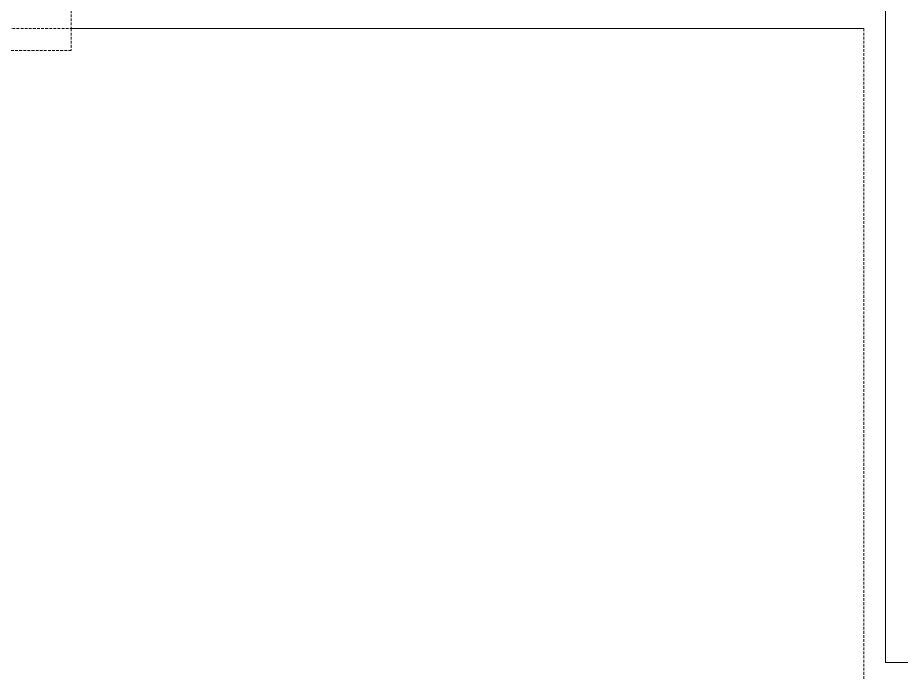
# Model space of a CAD drawing. Extents: x -1457 to 23780, y -2071 to 4205.
# Drawn here: x 15793.1 to 15873.9, y 2744 to 2804 of the extents above; entities that cross this region are included whole.
import ezdxf

# ---------------------------------------------------------------- set-up
doc = ezdxf.new("R2010")
doc.units = 0
doc.header["$MEASUREMENT"] = 0
doc.linetypes.add('HIDDEN', pattern=[0.375, 0.25, -0.125])
doc.layers.get('0').update_dxf_attribs({"color": 9, "lineweight": 9})
doc.layers.add('M-TEFRIS2-015', color=129, linetype='Continuous', lineweight=9)

# ---------------------------------------------------------------- blocks, each defined once
blk = doc.blocks.new('p-kolon_80x80')
blk.add_lwpolyline([(-40, -40), (40, -40), (40, 40), (-40, 40)], close=True)

msp = doc.modelspace()

# ---------------------------------------------------------------- linework, layer by layer
at = {"layer": 'M-TEFRIS2-015', "linetype": 'HIDDEN', "lineweight": 0}
for p, q in [((15254.5, 2803), (15870.5, 2803)), ((15798, 2803), (15798, 2801)), ((15870.5, 2803), (15870.5, 2743)), ((15798, 2801), (15677, 2801))]:
    msp.add_line(p, q, dxfattribs=at)
msp.add_lwpolyline([(15798, 2819.3), (15798, 2803), (15800, 2803), (15870.5, 2803), (15870.5, 2743), (15935.5, 2743), (15935.5, 2447), (15870.5, 2447), (15870.5, 2363), (15959.5, 2363)], dxfattribs=at)

# ---------------------------------------------------------------- block references
msp.add_blockref('p-kolon_80x80', (15912.5, 2785), dxfattribs=at)

doc.saveas('drawing.dxf')
